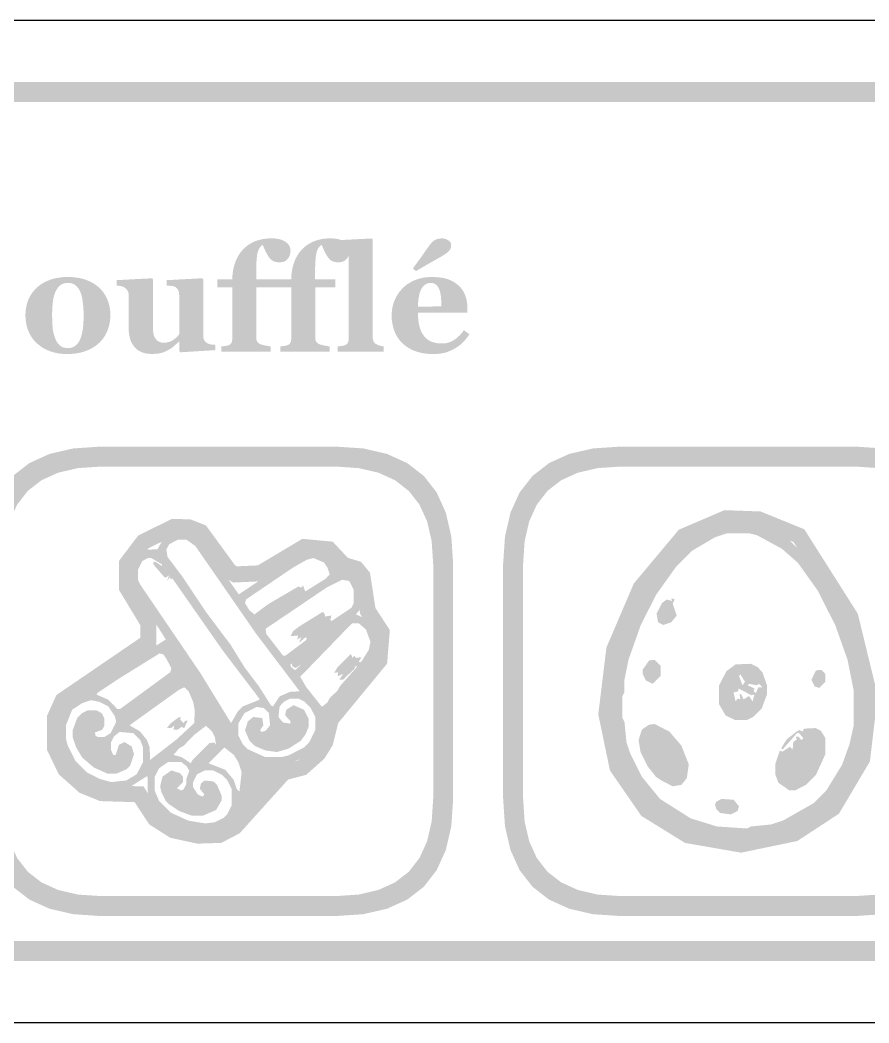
# Model space of a CAD drawing. Header units: millimetres. Extents: x 6 to 294, y 109 to 451.
# Drawn here: x 248.43 to 265.42, y 268.86 to 288.94 of the extents above; entities that cross this region are included whole.
import ezdxf

# ---------------------------------------------------------------- set-up
doc = ezdxf.new("R2010")
doc.units = ezdxf.units.MM
doc.layers.add('CUT', color=1, linetype='Continuous')
doc.layers.add('RASTER', color=7, linetype='Continuous')

msp = doc.modelspace()

# ---------------------------------------------------------------- hatches: boundary and pattern name
at = {"layer": 'RASTER'}
h = msp.add_hatch(color=7, dxfattribs=at)
h.paths.add_polyline_path([(211.2, 285.501), (211.234, 286.016), (211.337, 286.463), (211.509, 286.841), (211.75, 287.151), (212.059, 287.391), (212.438, 287.563), (212.884, 287.666), (213.4, 287.701), (270.6, 287.701), (271.116, 287.666), (271.563, 287.563), (271.941, 287.391), (272.25, 287.151), (272.491, 286.841), (272.663, 286.463), (272.766, 286.016), (272.8, 285.501), (272.8, 272.301), (272.766, 271.785), (272.662, 271.338), (272.491, 270.96), (272.25, 270.651), (271.941, 270.41), (271.563, 270.238), (271.116, 270.135), (270.6, 270.101), (213.4, 270.101), (212.884, 270.135), (212.438, 270.238), (212.059, 270.41), (211.75, 270.651), (211.509, 270.96), (211.337, 271.338), (211.234, 271.785), (211.2, 272.301)])
h.paths.add_polyline_path([(211.6, 285.501), (211.6, 272.301), (211.628, 271.879), (211.712, 271.513), (211.853, 271.204), (212.05, 270.951), (212.303, 270.754), (212.613, 270.613), (212.978, 270.529), (213.4, 270.501), (270.6, 270.501), (271.022, 270.529), (271.388, 270.613), (271.697, 270.754), (271.95, 270.951), (272.147, 271.204), (272.287, 271.513), (272.372, 271.879), (272.4, 272.301), (272.4, 285.501), (272.372, 285.923), (272.287, 286.288), (272.147, 286.598), (271.95, 286.851), (271.697, 287.048), (271.388, 287.188), (271.022, 287.273), (270.6, 287.301), (213.4, 287.301), (212.978, 287.273), (212.613, 287.188), (212.303, 287.048), (212.05, 286.851), (211.853, 286.598), (211.712, 286.288), (211.628, 285.923), (211.6, 285.501)], flags=0)
for points in [[(253.845, 284.321), (253.845, 284.312), (253.844, 284.302), (253.843, 284.292), (253.842, 284.282), (253.84, 284.272), (253.838, 284.262), (253.836, 284.251), (253.833, 284.24), (253.83, 284.229), (253.826, 284.219), (253.822, 284.209), (253.818, 284.2), (253.813, 284.19), (253.807, 284.182), (253.801, 284.173), (253.795, 284.166), (253.787, 284.157), (253.779, 284.148), (253.771, 284.141), (253.762, 284.133), (253.754, 284.127), (253.745, 284.12), (253.735, 284.115), (253.726, 284.11), (253.716, 284.105), (253.705, 284.102), (253.692, 284.098), (253.678, 284.096), (253.664, 284.094), (253.648, 284.092), (253.63, 284.091), (253.612, 284.091), (253.584, 284.092), (253.557, 284.096), (253.532, 284.102), (253.509, 284.111), (253.487, 284.122), (253.466, 284.136), (253.447, 284.153), (253.43, 284.171), (253.414, 284.193), (253.397, 284.218), (253.38, 284.247), (253.362, 284.279), (253.344, 284.314), (253.326, 284.352), (253.308, 284.394), (253.29, 284.439), (253.275, 284.432), (253.262, 284.422), (253.249, 284.41), (253.236, 284.395), (253.225, 284.377), (253.214, 284.358), (253.204, 284.335), (253.194, 284.311), (253.186, 284.281), (253.178, 284.244), (253.172, 284.199), (253.167, 284.147), (253.163, 284.087), (253.16, 284.02), (253.158, 283.946), (253.158, 283.864), (253.158, 283.748), (253.562, 283.748), (253.562, 283.59), (253.161, 283.59), (253.161, 282.581), (253.161, 282.567), (253.162, 282.554), (253.164, 282.541), (253.167, 282.53), (253.171, 282.519), (253.175, 282.509), (253.181, 282.5), (253.187, 282.492), (253.194, 282.484), (253.201, 282.477), (253.209, 282.471), (253.217, 282.465), (253.226, 282.459), (253.236, 282.454), (253.245, 282.45), (253.256, 282.446), (253.265, 282.443), (253.275, 282.44), (253.285, 282.437), (253.297, 282.434), (253.308, 282.431), (253.321, 282.429), (253.334, 282.426), (253.348, 282.423), (253.362, 282.42), (253.376, 282.418), (253.389, 282.416), (253.402, 282.414), (253.415, 282.412), (253.427, 282.41), (253.439, 282.409), (253.451, 282.408), (253.451, 282.301), (252.462, 282.301), (252.462, 282.408), (252.471, 282.408), (252.481, 282.409), (252.49, 282.41), (252.499, 282.411), (252.509, 282.412), (252.518, 282.413), (252.527, 282.414), (252.536, 282.415), (252.545, 282.416), (252.553, 282.418), (252.562, 282.419), (252.57, 282.421), (252.578, 282.423), (252.585, 282.425), (252.593, 282.427), (252.6, 282.43), (252.611, 282.434), (252.621, 282.439), (252.631, 282.445), (252.639, 282.451), (252.646, 282.458), (252.653, 282.465), (252.659, 282.472), (252.663, 282.48), (252.667, 282.489), (252.671, 282.498), (252.674, 282.508), (252.676, 282.519), (252.678, 282.53), (252.679, 282.542), (252.68, 282.554), (252.68, 282.567), (252.68, 283.59), (252.383, 283.59), (252.383, 283.748), (252.68, 283.748), (252.681, 283.787), (252.683, 283.826), (252.687, 283.864), (252.692, 283.902), (252.698, 283.94), (252.706, 283.978), (252.715, 284.015), (252.726, 284.052), (252.738, 284.088), (252.751, 284.124), (252.767, 284.158), (252.783, 284.191), (252.802, 284.224), (252.822, 284.255), (252.843, 284.286), (252.866, 284.315), (252.89, 284.343), (252.916, 284.369), (252.944, 284.394), (252.973, 284.418), (253.004, 284.441), (253.038, 284.462), (253.073, 284.481), (253.109, 284.5), (253.148, 284.516), (253.188, 284.53), (253.23, 284.542), (253.273, 284.552), (253.319, 284.56), (253.365, 284.565), (253.414, 284.569), (253.464, 284.57), (253.508, 284.569), (253.55, 284.566), (253.589, 284.56), (253.625, 284.553), (253.659, 284.543), (253.69, 284.531), (253.719, 284.517), (253.745, 284.501), (253.768, 284.483), (253.789, 284.464), (253.806, 284.443), (253.82, 284.422), (253.831, 284.398), (253.839, 284.374), (253.843, 284.348), (253.845, 284.321)], [(255.024, 284.321), (255.024, 284.312), (255.023, 284.302), (255.022, 284.292), (255.021, 284.282), (255.019, 284.272), (255.017, 284.262), (255.015, 284.251), (255.012, 284.24), (255.009, 284.229), (255.005, 284.219), (255.001, 284.209), (254.997, 284.2), (254.992, 284.19), (254.986, 284.182), (254.98, 284.173), (254.974, 284.166), (254.966, 284.157), (254.958, 284.148), (254.95, 284.141), (254.942, 284.133), (254.933, 284.127), (254.924, 284.12), (254.915, 284.115), (254.905, 284.11), (254.895, 284.105), (254.884, 284.102), (254.871, 284.098), (254.858, 284.096), (254.843, 284.094), (254.827, 284.092), (254.809, 284.091), (254.791, 284.091), (254.763, 284.092), (254.736, 284.096), (254.711, 284.102), (254.688, 284.111), (254.666, 284.122), (254.645, 284.136), (254.627, 284.153), (254.609, 284.171), (254.593, 284.193), (254.576, 284.218), (254.559, 284.247), (254.541, 284.279), (254.524, 284.314), (254.506, 284.352), (254.487, 284.394), (254.469, 284.439), (254.454, 284.432), (254.441, 284.422), (254.428, 284.41), (254.416, 284.395), (254.404, 284.377), (254.393, 284.358), (254.383, 284.335), (254.374, 284.311), (254.365, 284.281), (254.358, 284.244), (254.351, 284.199), (254.346, 284.147), (254.342, 284.087), (254.339, 284.02), (254.337, 283.946), (254.337, 283.864), (254.337, 283.748), (254.741, 283.748), (254.741, 283.59), (254.34, 283.59), (254.34, 282.581), (254.34, 282.567), (254.341, 282.554), (254.344, 282.541), (254.346, 282.53), (254.35, 282.519), (254.355, 282.509), (254.36, 282.5), (254.366, 282.492), (254.373, 282.484), (254.38, 282.477), (254.388, 282.471), (254.397, 282.465), (254.405, 282.459), (254.415, 282.454), (254.425, 282.45), (254.435, 282.446), (254.444, 282.443), (254.454, 282.44), (254.465, 282.437), (254.476, 282.434), (254.488, 282.431), (254.5, 282.429), (254.513, 282.426), (254.527, 282.423), (254.541, 282.42), (254.555, 282.418), (254.569, 282.416), (254.582, 282.414), (254.594, 282.412), (254.606, 282.41), (254.618, 282.409), (254.63, 282.408), (254.63, 282.301), (253.641, 282.301), (253.641, 282.408), (253.651, 282.408), (253.66, 282.409), (253.669, 282.41), (253.679, 282.411), (253.688, 282.412), (253.697, 282.413), (253.706, 282.414), (253.715, 282.415), (253.724, 282.416), (253.733, 282.418), (253.741, 282.419), (253.749, 282.421), (253.757, 282.423), (253.764, 282.425), (253.772, 282.427), (253.779, 282.43), (253.79, 282.434), (253.8, 282.439), (253.81, 282.445), (253.818, 282.451), (253.826, 282.458), (253.832, 282.465), (253.838, 282.472), (253.843, 282.48), (253.846, 282.489), (253.85, 282.498), (253.853, 282.508), (253.855, 282.519), (253.857, 282.53), (253.858, 282.542), (253.859, 282.554), (253.859, 282.567), (253.859, 283.59), (253.562, 283.59), (253.562, 283.748), (253.859, 283.748), (253.86, 283.787), (253.862, 283.826), (253.866, 283.864), (253.871, 283.902), (253.877, 283.94), (253.885, 283.978), (253.894, 284.015), (253.905, 284.052), (253.917, 284.088), (253.931, 284.124), (253.946, 284.158), (253.963, 284.191), (253.981, 284.224), (254.001, 284.255), (254.022, 284.286), (254.045, 284.315), (254.069, 284.343), (254.095, 284.369), (254.123, 284.394), (254.152, 284.418), (254.184, 284.441), (254.217, 284.462), (254.252, 284.481), (254.289, 284.5), (254.327, 284.516), (254.367, 284.53), (254.409, 284.542), (254.453, 284.552), (254.498, 284.56), (254.545, 284.565), (254.593, 284.569), (254.643, 284.57), (254.687, 284.569), (254.729, 284.566), (254.768, 284.56), (254.804, 284.553), (254.838, 284.543), (254.869, 284.531), (254.898, 284.517), (254.924, 284.501), (254.948, 284.483), (254.968, 284.464), (254.985, 284.443), (254.999, 284.422), (255.01, 284.398), (255.018, 284.374), (255.022, 284.348), (255.024, 284.321)], [(255.709, 282.301), (254.791, 282.301), (254.791, 282.408), (254.801, 282.408), (254.81, 282.409), (254.819, 282.41), (254.829, 282.411), (254.838, 282.412), (254.847, 282.413), (254.856, 282.414), (254.865, 282.415), (254.874, 282.416), (254.882, 282.418), (254.891, 282.419), (254.899, 282.421), (254.907, 282.423), (254.914, 282.425), (254.922, 282.427), (254.929, 282.43), (254.94, 282.434), (254.95, 282.439), (254.96, 282.445), (254.968, 282.451), (254.976, 282.458), (254.982, 282.465), (254.988, 282.472), (254.992, 282.48), (254.996, 282.489), (255, 282.498), (255.003, 282.508), (255.005, 282.519), (255.007, 282.53), (255.008, 282.542), (255.009, 282.554), (255.009, 282.567), (255.009, 284.19), (255.009, 284.204), (255.008, 284.218), (255.006, 284.231), (255.004, 284.244), (255, 284.257), (254.997, 284.269), (254.992, 284.282), (254.987, 284.294), (254.981, 284.305), (254.974, 284.316), (254.967, 284.326), (254.96, 284.336), (254.952, 284.344), (254.944, 284.352), (254.935, 284.36), (254.926, 284.366), (254.918, 284.371), (254.909, 284.376), (254.9, 284.38), (254.889, 284.385), (254.877, 284.389), (254.865, 284.394), (254.852, 284.398), (254.837, 284.403), (254.823, 284.407), (254.808, 284.411), (254.795, 284.414), (254.781, 284.417), (254.768, 284.419), (254.756, 284.421), (254.744, 284.422), (254.732, 284.423), (254.732, 284.53), (255.469, 284.568), (255.491, 284.545), (255.491, 282.586), (255.492, 282.573), (255.492, 282.561), (255.494, 282.549), (255.496, 282.537), (255.499, 282.527), (255.502, 282.517), (255.506, 282.507), (255.51, 282.499), (255.515, 282.49), (255.521, 282.483), (255.528, 282.475), (255.535, 282.469), (255.543, 282.462), (255.552, 282.456), (255.562, 282.451), (255.572, 282.446), (255.579, 282.443), (255.587, 282.439), (255.594, 282.436), (255.602, 282.433), (255.61, 282.43), (255.617, 282.428), (255.625, 282.425), (255.633, 282.422), (255.642, 282.42), (255.65, 282.418), (255.659, 282.416), (255.668, 282.414), (255.678, 282.412), (255.688, 282.41), (255.699, 282.409), (255.709, 282.408)], [(252.34, 282.332), (251.642, 282.289), (251.62, 282.31), (251.62, 282.501), (251.611, 282.501), (251.598, 282.49), (251.586, 282.479), (251.574, 282.468), (251.562, 282.457), (251.549, 282.446), (251.537, 282.435), (251.525, 282.424), (251.513, 282.413), (251.501, 282.402), (251.488, 282.392), (251.475, 282.382), (251.461, 282.372), (251.447, 282.362), (251.432, 282.353), (251.416, 282.343), (251.4, 282.334), (251.381, 282.325), (251.363, 282.316), (251.345, 282.308), (251.327, 282.3), (251.31, 282.293), (251.292, 282.287), (251.275, 282.281), (251.259, 282.276), (251.241, 282.271), (251.221, 282.268), (251.2, 282.264), (251.177, 282.262), (251.151, 282.26), (251.124, 282.258), (251.095, 282.257), (251.064, 282.257), (251.011, 282.259), (250.96, 282.265), (250.913, 282.276), (250.869, 282.29), (250.828, 282.309), (250.791, 282.332), (250.756, 282.359), (250.725, 282.39), (250.698, 282.425), (250.674, 282.464), (250.653, 282.506), (250.637, 282.551), (250.624, 282.6), (250.615, 282.652), (250.609, 282.708), (250.607, 282.767), (250.607, 283.426), (250.607, 283.44), (250.606, 283.453), (250.604, 283.466), (250.602, 283.478), (250.599, 283.489), (250.595, 283.5), (250.591, 283.51), (250.585, 283.519), (250.58, 283.528), (250.574, 283.536), (250.567, 283.545), (250.56, 283.553), (250.552, 283.561), (250.544, 283.568), (250.536, 283.575), (250.527, 283.583), (250.519, 283.588), (250.511, 283.593), (250.502, 283.597), (250.493, 283.601), (250.483, 283.605), (250.473, 283.608), (250.462, 283.611), (250.451, 283.614), (250.439, 283.616), (250.428, 283.618), (250.417, 283.62), (250.406, 283.622), (250.396, 283.623), (250.385, 283.625), (250.375, 283.626), (250.366, 283.626), (250.366, 283.733), (251.076, 283.771), (251.092, 283.75), (251.092, 282.775), (251.093, 282.739), (251.096, 282.705), (251.1, 282.673), (251.107, 282.644), (251.115, 282.618), (251.125, 282.594), (251.137, 282.572), (251.15, 282.553), (251.165, 282.536), (251.182, 282.521), (251.2, 282.509), (251.219, 282.499), (251.239, 282.491), (251.261, 282.485), (251.284, 282.482), (251.309, 282.481), (251.335, 282.482), (251.36, 282.484), (251.384, 282.489), (251.408, 282.495), (251.431, 282.502), (251.453, 282.511), (251.475, 282.522), (251.496, 282.535), (251.516, 282.549), (251.534, 282.563), (251.552, 282.577), (251.567, 282.591), (251.582, 282.606), (251.595, 282.621), (251.606, 282.636), (251.617, 282.651), (251.617, 283.44), (251.616, 283.453), (251.616, 283.465), (251.614, 283.476), (251.612, 283.488), (251.609, 283.499), (251.606, 283.509), (251.602, 283.52), (251.598, 283.53), (251.593, 283.539), (251.587, 283.549), (251.581, 283.557), (251.574, 283.566), (251.567, 283.574), (251.559, 283.581), (251.551, 283.588), (251.542, 283.594), (251.535, 283.598), (251.527, 283.602), (251.519, 283.606), (251.51, 283.609), (251.5, 283.612), (251.49, 283.614), (251.478, 283.616), (251.467, 283.618), (251.454, 283.619), (251.442, 283.62), (251.429, 283.622), (251.417, 283.623), (251.404, 283.624), (251.392, 283.625), (251.379, 283.626), (251.366, 283.626), (251.366, 283.733), (252.077, 283.771), (252.099, 283.75), (252.099, 282.619), (252.099, 282.606), (252.1, 282.594), (252.102, 282.582), (252.104, 282.571), (252.107, 282.561), (252.11, 282.55), (252.114, 282.541), (252.119, 282.532), (252.125, 282.523), (252.131, 282.514), (252.137, 282.506), (252.144, 282.498), (252.152, 282.491), (252.161, 282.484), (252.17, 282.477), (252.179, 282.471), (252.186, 282.466), (252.194, 282.463), (252.202, 282.459), (252.211, 282.456), (252.221, 282.453), (252.23, 282.451), (252.241, 282.448), (252.252, 282.447), (252.263, 282.445), (252.274, 282.444), (252.285, 282.442), (252.296, 282.441), (252.307, 282.44), (252.318, 282.44), (252.329, 282.439), (252.34, 282.438)]]:
    msp.add_hatch(color=7, dxfattribs=at).paths.add_polyline_path(points)
h = msp.add_hatch(color=7, dxfattribs=at)
h.paths.add_polyline_path([(257.425, 282.651), (257.412, 282.63), (257.398, 282.61), (257.383, 282.59), (257.368, 282.57), (257.352, 282.55), (257.336, 282.531), (257.319, 282.512), (257.301, 282.493), (257.283, 282.475), (257.264, 282.458), (257.244, 282.441), (257.224, 282.425), (257.203, 282.409), (257.181, 282.394), (257.159, 282.38), (257.136, 282.367), (257.112, 282.353), (257.087, 282.341), (257.062, 282.329), (257.038, 282.318), (257.013, 282.308), (256.988, 282.298), (256.963, 282.29), (256.938, 282.282), (256.912, 282.276), (256.886, 282.27), (256.858, 282.265), (256.83, 282.261), (256.801, 282.258), (256.77, 282.256), (256.739, 282.254), (256.707, 282.254), (256.654, 282.255), (256.602, 282.258), (256.553, 282.263), (256.505, 282.269), (256.459, 282.278), (256.415, 282.289), (256.373, 282.301), (256.333, 282.315), (256.294, 282.331), (256.257, 282.349), (256.222, 282.368), (256.189, 282.388), (256.157, 282.409), (256.127, 282.432), (256.099, 282.456), (256.073, 282.481), (256.048, 282.508), (256.025, 282.535), (256.003, 282.564), (255.983, 282.594), (255.965, 282.626), (255.948, 282.658), (255.933, 282.692), (255.92, 282.726), (255.908, 282.762), (255.898, 282.799), (255.889, 282.836), (255.882, 282.874), (255.876, 282.912), (255.872, 282.952), (255.87, 282.992), (255.869, 283.033), (255.87, 283.07), (255.873, 283.107), (255.877, 283.144), (255.883, 283.18), (255.891, 283.215), (255.9, 283.25), (255.911, 283.285), (255.924, 283.32), (255.939, 283.353), (255.954, 283.386), (255.972, 283.418), (255.991, 283.449), (256.011, 283.479), (256.032, 283.508), (256.056, 283.536), (256.08, 283.563), (256.106, 283.589), (256.133, 283.613), (256.162, 283.636), (256.193, 283.658), (256.225, 283.678), (256.259, 283.697), (256.294, 283.715), (256.331, 283.732), (256.37, 283.747), (256.409, 283.76), (256.45, 283.771), (256.492, 283.78), (256.535, 283.787), (256.579, 283.792), (256.624, 283.795), (256.67, 283.796), (256.721, 283.796), (256.768, 283.793), (256.814, 283.789), (256.857, 283.784), (256.898, 283.777), (256.937, 283.768), (256.973, 283.758), (257.007, 283.747), (257.04, 283.734), (257.07, 283.719), (257.1, 283.704), (257.128, 283.687), (257.154, 283.669), (257.18, 283.65), (257.203, 283.63), (257.226, 283.609), (257.246, 283.588), (257.264, 283.565), (257.282, 283.542), (257.298, 283.518), (257.312, 283.493), (257.325, 283.467), (257.337, 283.44), (257.347, 283.412), (257.356, 283.383), (257.364, 283.354), (257.37, 283.325), (257.376, 283.296), (257.38, 283.266), (257.383, 283.235), (257.385, 283.205), (257.385, 283.174), (257.385, 283.079), (256.395, 283.079), (256.397, 283.006), (256.402, 282.937), (256.411, 282.874), (256.424, 282.814), (256.44, 282.759), (256.46, 282.709), (256.484, 282.663), (256.511, 282.622), (256.542, 282.585), (256.577, 282.553), (256.617, 282.526), (256.661, 282.504), (256.709, 282.487), (256.761, 282.475), (256.818, 282.467), (256.878, 282.465), (256.912, 282.466), (256.946, 282.47), (256.978, 282.475), (257.009, 282.484), (257.04, 282.494), (257.069, 282.507), (257.098, 282.523), (257.126, 282.54), (257.153, 282.56), (257.179, 282.581), (257.204, 282.603), (257.228, 282.626), (257.251, 282.65), (257.273, 282.676), (257.294, 282.703), (257.313, 282.731)])
h.paths.add_polyline_path([(256.865, 283.208), (256.865, 283.23), (256.865, 283.252), (256.864, 283.274), (256.863, 283.297), (256.862, 283.319), (256.86, 283.342), (256.859, 283.365), (256.856, 283.388), (256.854, 283.41), (256.851, 283.432), (256.848, 283.452), (256.844, 283.472), (256.84, 283.49), (256.836, 283.507), (256.831, 283.523), (256.826, 283.539), (256.819, 283.555), (256.812, 283.571), (256.804, 283.585), (256.796, 283.599), (256.787, 283.611), (256.778, 283.623), (256.768, 283.633), (256.758, 283.643), (256.746, 283.651), (256.735, 283.658), (256.722, 283.664), (256.709, 283.669), (256.695, 283.673), (256.68, 283.676), (256.665, 283.677), (256.648, 283.678), (256.621, 283.676), (256.595, 283.671), (256.57, 283.662), (256.547, 283.649), (256.525, 283.633), (256.505, 283.613), (256.486, 283.59), (256.468, 283.563), (256.452, 283.533), (256.438, 283.498), (256.426, 283.459), (256.416, 283.416), (256.408, 283.369), (256.402, 283.317), (256.397, 283.261), (256.395, 283.202)], flags=0)
h.paths.add_polyline_path([(257.06, 284.439), (257.06, 284.423), (257.058, 284.408), (257.056, 284.394), (257.053, 284.38), (257.048, 284.367), (257.043, 284.355), (257.037, 284.344), (257.03, 284.333), (257.022, 284.323), (257.013, 284.313), (257.002, 284.303), (256.991, 284.292), (256.978, 284.282), (256.965, 284.272), (256.95, 284.261), (256.934, 284.251), (256.915, 284.238), (256.893, 284.225), (256.869, 284.21), (256.841, 284.194), (256.812, 284.177), (256.779, 284.158), (256.745, 284.139), (256.707, 284.118), (256.668, 284.096), (256.627, 284.073), (256.585, 284.049), (256.542, 284.024), (256.497, 283.998), (256.451, 283.971), (256.404, 283.943), (256.355, 283.914), (256.294, 283.969), (256.325, 284.011), (256.355, 284.051), (256.382, 284.088), (256.408, 284.123), (256.432, 284.156), (256.454, 284.187), (256.475, 284.216), (256.493, 284.242), (256.51, 284.267), (256.527, 284.291), (256.543, 284.315), (256.559, 284.337), (256.574, 284.358), (256.588, 284.378), (256.602, 284.398), (256.615, 284.416), (256.63, 284.437), (256.646, 284.457), (256.661, 284.475), (256.676, 284.491), (256.691, 284.505), (256.706, 284.518), (256.72, 284.528), (256.735, 284.537), (256.75, 284.544), (256.765, 284.551), (256.782, 284.556), (256.799, 284.56), (256.817, 284.564), (256.836, 284.566), (256.856, 284.568), (256.877, 284.568), (256.894, 284.568), (256.911, 284.566), (256.928, 284.563), (256.944, 284.559), (256.959, 284.553), (256.975, 284.547), (256.989, 284.539), (257.004, 284.53), (257.017, 284.521), (257.028, 284.51), (257.038, 284.5), (257.046, 284.489), (257.052, 284.477), (257.057, 284.465), (257.059, 284.452), (257.06, 284.439)])
h = msp.add_hatch(color=7, dxfattribs=at)
h.paths.add_polyline_path([(250.017, 283.581), (250.043, 283.555), (250.068, 283.528), (250.091, 283.5), (250.113, 283.47), (250.133, 283.439), (250.151, 283.407), (250.168, 283.374), (250.183, 283.339), (250.196, 283.304), (250.208, 283.268), (250.217, 283.231), (250.225, 283.193), (250.232, 283.154), (250.236, 283.115), (250.239, 283.075), (250.24, 283.035), (250.239, 282.994), (250.236, 282.955), (250.232, 282.915), (250.226, 282.877), (250.218, 282.839), (250.208, 282.801), (250.197, 282.764), (250.183, 282.728), (250.168, 282.692), (250.152, 282.658), (250.134, 282.625), (250.114, 282.594), (250.093, 282.564), (250.07, 282.535), (250.045, 282.507), (250.019, 282.481), (249.989, 282.454), (249.958, 282.429), (249.925, 282.406), (249.892, 282.384), (249.856, 282.364), (249.82, 282.345), (249.782, 282.328), (249.742, 282.313), (249.702, 282.299), (249.659, 282.287), (249.616, 282.277), (249.57, 282.269), (249.524, 282.262), (249.476, 282.258), (249.426, 282.255), (249.375, 282.254), (249.331, 282.255), (249.288, 282.257), (249.245, 282.261), (249.204, 282.267), (249.163, 282.274), (249.123, 282.283), (249.085, 282.293), (249.047, 282.305), (249.01, 282.319), (248.974, 282.334), (248.939, 282.351), (248.905, 282.369), (248.872, 282.389), (248.841, 282.411), (248.81, 282.434), (248.781, 282.459), (248.754, 282.484), (248.728, 282.511), (248.704, 282.539), (248.681, 282.569), (248.66, 282.6), (248.64, 282.632), (248.622, 282.666), (248.605, 282.701), (248.59, 282.738), (248.577, 282.776), (248.566, 282.814), (248.557, 282.854), (248.55, 282.895), (248.545, 282.937), (248.542, 282.98), (248.541, 283.024), (248.541, 283.068), (248.544, 283.11), (248.548, 283.151), (248.555, 283.191), (248.563, 283.229), (248.572, 283.266), (248.584, 283.302), (248.597, 283.337), (248.612, 283.371), (248.629, 283.404), (248.647, 283.436), (248.667, 283.467), (248.689, 283.497), (248.713, 283.526), (248.739, 283.554), (248.766, 283.581), (248.794, 283.606), (248.823, 283.629), (248.855, 283.651), (248.887, 283.672), (248.921, 283.691), (248.957, 283.709), (248.995, 283.725), (249.033, 283.74), (249.074, 283.753), (249.115, 283.765), (249.158, 283.774), (249.202, 283.782), (249.247, 283.788), (249.293, 283.793), (249.34, 283.796), (249.389, 283.796), (249.439, 283.796), (249.488, 283.793), (249.536, 283.788), (249.581, 283.782), (249.626, 283.774), (249.669, 283.765), (249.71, 283.753), (249.75, 283.74), (249.788, 283.725), (249.825, 283.709), (249.86, 283.691), (249.895, 283.672), (249.927, 283.651), (249.959, 283.629), (249.989, 283.606), (250.017, 283.581)])
h.paths.add_polyline_path([(249.642, 282.566), (249.65, 282.587), (249.657, 282.609), (249.664, 282.632), (249.67, 282.657), (249.676, 282.682), (249.681, 282.709), (249.686, 282.736), (249.69, 282.765), (249.693, 282.795), (249.696, 282.826), (249.699, 282.858), (249.701, 282.892), (249.703, 282.927), (249.704, 282.962), (249.705, 282.999), (249.705, 283.038), (249.705, 283.064), (249.704, 283.091), (249.703, 283.119), (249.701, 283.147), (249.699, 283.177), (249.697, 283.208), (249.694, 283.239), (249.69, 283.272), (249.687, 283.304), (249.682, 283.334), (249.677, 283.363), (249.672, 283.39), (249.666, 283.415), (249.66, 283.438), (249.654, 283.46), (249.646, 283.48), (249.637, 283.502), (249.627, 283.524), (249.616, 283.544), (249.605, 283.562), (249.592, 283.58), (249.579, 283.596), (249.564, 283.611), (249.549, 283.625), (249.533, 283.637), (249.516, 283.648), (249.498, 283.657), (249.479, 283.665), (249.458, 283.67), (249.437, 283.674), (249.415, 283.677), (249.392, 283.678), (249.366, 283.677), (249.342, 283.674), (249.319, 283.67), (249.298, 283.663), (249.278, 283.655), (249.259, 283.646), (249.242, 283.634), (249.225, 283.621), (249.21, 283.606), (249.196, 283.59), (249.183, 283.573), (249.17, 283.555), (249.159, 283.536), (249.148, 283.516), (249.138, 283.495), (249.129, 283.473), (249.122, 283.451), (249.115, 283.429), (249.109, 283.406), (249.103, 283.382), (249.098, 283.357), (249.094, 283.331), (249.09, 283.305), (249.087, 283.277), (249.084, 283.249), (249.082, 283.22), (249.08, 283.192), (249.078, 283.163), (249.077, 283.133), (249.076, 283.104), (249.075, 283.074), (249.075, 283.043), (249.075, 283.004), (249.076, 282.967), (249.077, 282.931), (249.078, 282.898), (249.079, 282.865), (249.081, 282.835), (249.083, 282.806), (249.085, 282.779), (249.088, 282.753), (249.092, 282.727), (249.097, 282.7), (249.103, 282.674), (249.11, 282.648), (249.117, 282.622), (249.126, 282.595), (249.135, 282.569), (249.144, 282.547), (249.154, 282.526), (249.165, 282.506), (249.176, 282.488), (249.189, 282.47), (249.202, 282.454), (249.217, 282.439), (249.232, 282.425), (249.248, 282.413), (249.266, 282.402), (249.284, 282.393), (249.303, 282.386), (249.324, 282.38), (249.345, 282.376), (249.368, 282.373), (249.392, 282.373), (249.413, 282.373), (249.434, 282.376), (249.454, 282.379), (249.473, 282.385), (249.492, 282.392), (249.509, 282.4), (249.526, 282.41), (249.542, 282.422), (249.558, 282.435), (249.572, 282.449), (249.586, 282.465), (249.599, 282.482), (249.611, 282.501), (249.622, 282.521), (249.633, 282.543), (249.642, 282.566)], flags=0)
h = msp.add_hatch(color=7, dxfattribs=at)
h.paths.add_polyline_path([(247.7, 278.051), (247.737, 278.602), (247.847, 279.079), (248.03, 279.483), (248.288, 279.813), (248.618, 280.07), (249.022, 280.254), (249.499, 280.364), (250.05, 280.401), (254.75, 280.401), (255.301, 280.364), (255.778, 280.254), (256.182, 280.07), (256.513, 279.813), (256.77, 279.483), (256.953, 279.079), (257.063, 278.602), (257.1, 278.051), (257.1, 273.351), (257.063, 272.8), (256.953, 272.323), (256.77, 271.919), (256.513, 271.588), (256.182, 271.331), (255.778, 271.148), (255.301, 271.038), (254.75, 271.001), (250.05, 271.001), (249.499, 271.038), (249.022, 271.148), (248.618, 271.331), (248.288, 271.588), (248.03, 271.919), (247.847, 272.323), (247.737, 272.8), (247.7, 273.351)])
h.paths.add_polyline_path([(248.1, 278.051), (248.1, 273.351), (248.13, 272.894), (248.222, 272.498), (248.374, 272.163), (248.588, 271.888), (248.862, 271.675), (249.197, 271.523), (249.593, 271.431), (250.05, 271.401), (254.75, 271.401), (255.207, 271.431), (255.603, 271.523), (255.938, 271.675), (256.212, 271.888), (256.426, 272.163), (256.578, 272.498), (256.67, 272.894), (256.7, 273.351), (256.7, 278.051), (256.67, 278.508), (256.578, 278.904), (256.426, 279.239), (256.212, 279.513), (255.938, 279.727), (255.603, 279.879), (255.207, 279.97), (254.75, 280.001), (250.05, 280.001), (249.593, 279.97), (249.197, 279.879), (248.862, 279.727), (248.587, 279.513), (248.374, 279.239), (248.222, 278.904), (248.13, 278.508), (248.1, 278.051)], flags=0)
h = msp.add_hatch(color=7, dxfattribs=at)
h.paths.add_polyline_path([(258.1, 278.051), (258.137, 278.602), (258.247, 279.079), (258.43, 279.483), (258.688, 279.813), (259.018, 280.07), (259.422, 280.254), (259.899, 280.364), (260.45, 280.401), (265.15, 280.401), (265.701, 280.364), (266.178, 280.254), (266.582, 280.07), (266.913, 279.813), (267.17, 279.483), (267.353, 279.079), (267.463, 278.602), (267.5, 278.051), (267.5, 273.351), (267.463, 272.8), (267.353, 272.323), (267.17, 271.919), (266.913, 271.588), (266.582, 271.331), (266.178, 271.148), (265.701, 271.038), (265.15, 271.001), (260.45, 271.001), (259.899, 271.038), (259.422, 271.148), (259.018, 271.331), (258.688, 271.588), (258.43, 271.919), (258.247, 272.323), (258.137, 272.8), (258.1, 273.351)])
h.paths.add_polyline_path([(258.5, 278.051), (258.5, 273.351), (258.53, 272.894), (258.622, 272.498), (258.774, 272.163), (258.987, 271.888), (259.262, 271.675), (259.597, 271.523), (259.993, 271.431), (260.45, 271.401), (265.15, 271.401), (265.607, 271.431), (266.003, 271.523), (266.338, 271.675), (266.613, 271.888), (266.826, 272.163), (266.978, 272.498), (267.07, 272.894), (267.1, 273.351), (267.1, 278.051), (267.07, 278.508), (266.978, 278.904), (266.826, 279.239), (266.613, 279.513), (266.338, 279.727), (266.003, 279.879), (265.607, 279.97), (265.15, 280.001), (260.45, 280.001), (259.993, 279.97), (259.597, 279.879), (259.262, 279.727), (258.987, 279.513), (258.774, 279.239), (258.622, 278.904), (258.53, 278.508), (258.5, 278.051)], flags=0)
h = msp.add_hatch(color=7, dxfattribs=at)
h.paths.add_polyline_path([(262.529, 279.128), (263.252, 279.102), (264.126, 278.746), (265.197, 277.056), (265.596, 275.418), (265.44, 274.097), (264.821, 273.051), (263.988, 272.504), (262.863, 272.27), (261.741, 272.465), (260.866, 273.006), (260.237, 273.917), (260.004, 275.04), (260.167, 276.379), (260.716, 277.661), (261.616, 278.737)])
h.paths.add_polyline_path([(262.589, 278.806), (261.812, 278.473), (260.992, 277.491), (260.479, 276.295), (260.328, 275.053), (260.537, 274.045), (261.091, 273.243), (261.857, 272.77), (262.858, 272.596), (263.864, 272.804), (264.583, 273.278), (265.13, 274.202), (265.272, 275.399), (264.899, 276.929), (263.911, 278.489), (263.184, 278.784), (262.589, 278.806)], flags=0)
h = msp.add_hatch(color=7, dxfattribs=at)
h.paths.add_polyline_path([(251.472, 278.953), (251.841, 278.944), (252.152, 278.823), (252.736, 278.023), (252.775, 278.003), (253.191, 278.022), (254.082, 278.554), (254.69, 278.497), (254.993, 278.173), (255.256, 278.094), (255.436, 277.875), (255.544, 277.17), (255.833, 276.727), (255.778, 276.054), (254.801, 274.868), (254.69, 274.423), (254.524, 274.155), (254.16, 273.829), (253.797, 273.734), (252.826, 272.657), (252.46, 272.466), (251.982, 272.451), (251.439, 272.568), (251.018, 272.836), (250.726, 273.281), (250.035, 273.303), (249.624, 273.468), (249.208, 273.839), (248.971, 274.329), (248.971, 275.01), (249.161, 275.427), (250.839, 276.573), (250.839, 276.825), (250.41, 277.535), (250.41, 278.109), (250.797, 278.621)])
h.paths.add_polyline_path([(251.543, 278.631), (251.006, 278.367), (250.73, 278.002), (250.73, 277.624), (251.159, 276.915), (251.159, 276.404), (249.415, 275.213), (249.291, 274.94), (249.291, 274.402), (249.468, 274.035), (249.795, 273.744), (250.101, 273.621), (250.903, 273.596), (251.248, 273.069), (251.563, 272.869), (252.011, 272.772), (252.377, 272.784), (252.627, 272.914), (253.624, 274.02), (254.004, 274.119), (254.276, 274.362), (254.392, 274.549), (254.508, 275.015), (255.467, 276.18), (255.505, 276.644), (255.238, 277.052), (255.133, 277.74), (255.071, 277.815), (254.819, 277.891), (254.539, 278.19), (254.156, 278.226), (253.286, 277.706), (252.704, 277.679), (252.522, 277.773), (251.948, 278.559), (251.777, 278.626), (251.543, 278.631)], flags=0)
h = msp.add_hatch(color=7, dxfattribs=at)
h.paths.add_polyline_path([(262.51, 278.855), (263.102, 278.867), (263.343, 278.786), (263.837, 278.517), (264.28, 278.075), (264.561, 277.672), (264.871, 277.097), (265.152, 276.374), (265.313, 275.69), (265.313, 274.725), (265.273, 274.524), (265.072, 273.921), (264.883, 273.587), (264.4, 273.064), (264.159, 272.903), (263.785, 272.714), (263.182, 272.553), (262.458, 272.553), (262.257, 272.594), (261.775, 272.754), (261.36, 272.984), (260.999, 273.265), (260.757, 273.547), (260.407, 274.242), (260.287, 274.725), (260.287, 275.61), (260.327, 275.69), (260.367, 276.092), (260.488, 276.494), (260.838, 277.311), (261.159, 277.833), (261.602, 278.356), (262.044, 278.678)])
h.paths.add_polyline_path([(262.579, 278.666), (262.338, 278.585), (261.883, 278.316), (261.561, 277.994), (261.159, 277.431), (260.85, 276.816), (260.608, 276.132), (260.528, 275.73), (260.528, 275.489), (260.488, 275.408), (260.488, 274.966), (260.528, 274.886), (260.568, 274.484), (260.649, 274.242), (260.878, 273.788), (261.24, 273.346), (261.855, 272.956), (262.378, 272.795), (262.981, 272.754), (263.061, 272.795), (263.463, 272.835), (263.705, 272.915), (264.32, 273.265), (264.561, 273.506), (264.883, 274.029), (265.032, 274.443), (265.112, 274.805), (265.112, 275.529), (264.992, 276.132), (264.75, 276.816), (264.4, 277.512), (263.998, 278.075), (263.677, 278.356), (263.182, 278.625), (263.021, 278.666)], flags=0)
h.paths.add_polyline_path([(261.465, 277.367), (261.533, 277.339), (261.493, 277.258), (261.574, 277.017), (261.465, 276.884), (261.304, 276.828), (261.2, 276.884), (261.171, 277.057), (261.28, 277.27), (261.372, 277.339), (261.481, 277.311)], flags=0)
h.paths.add_polyline_path([(261.023, 276.12), (261.131, 276.132), (261.252, 276.012), (261.252, 275.811), (261.091, 275.65), (260.958, 275.718), (260.89, 275.851), (260.89, 275.931)], flags=0)
h.paths.add_polyline_path([(262.752, 276.04), (263.061, 276.052), (263.194, 275.984), (263.291, 275.879), (263.383, 275.61), (263.383, 275.449), (263.275, 275.155), (263.114, 274.994), (262.981, 274.926), (262.74, 274.926), (262.551, 275.018), (262.418, 275.248), (262.418, 275.61), (262.567, 275.903)], flags=0)
h.paths.add_polyline_path([(264.36, 275.919), (264.469, 275.931), (264.549, 275.851), (264.549, 275.69), (264.429, 275.569), (264.336, 275.597), (264.268, 275.73)], flags=0)
h.paths.add_polyline_path([(262.848, 275.839), (262.82, 275.811), (262.888, 275.622), (262.941, 275.69)], flags=0)
h.paths.add_polyline_path([(263.021, 275.65), (262.993, 275.622), (263.13, 275.557), (263.114, 275.501), (263.154, 275.461), (263.21, 275.581), (263.291, 275.581), (263.222, 275.65), (263.17, 275.622)], flags=0)
h.paths.add_polyline_path([(262.808, 275.557), (262.808, 275.501), (262.712, 275.477), (262.752, 275.3), (262.792, 275.356), (262.848, 275.34), (262.832, 275.437), (262.86, 275.449), (262.913, 275.34), (263.021, 275.408), (263.09, 275.3), (263.13, 275.437), (263.073, 275.421)], flags=0)
h.paths.add_polyline_path([(261.023, 274.833), (261.131, 274.846), (261.425, 274.697), (261.666, 274.415), (261.815, 274.041), (261.775, 273.76), (261.666, 273.627), (261.493, 273.599), (261.28, 273.708), (261.159, 273.788), (260.999, 273.989), (260.85, 274.283), (260.81, 274.524), (260.878, 274.737)], flags=0)
h.paths.add_polyline_path([(264.119, 274.753), (264.348, 274.765), (264.457, 274.713), (264.549, 274.564), (264.549, 274.242), (264.36, 273.828), (264.159, 273.627), (263.946, 273.519), (263.825, 273.519), (263.612, 273.667), (263.544, 273.84), (263.544, 274.041), (263.636, 274.311), (263.693, 274.295), (263.837, 274.391), (263.894, 274.335), (263.906, 274.484), (263.974, 274.536), (263.958, 274.592), (264.014, 274.592), (264.067, 274.524), (264.107, 274.564), (264.014, 274.673), (263.974, 274.657), (263.693, 274.335), (263.665, 274.363), (263.773, 274.536), (263.974, 274.697), (264.026, 274.725), (264.095, 274.697)], flags=0)
h.paths.add_polyline_path([(262.47, 273.346), (262.712, 273.33), (262.82, 273.197), (262.792, 273.104), (262.659, 273.036), (262.446, 273.064), (262.366, 273.145), (262.338, 273.237), (262.366, 273.289)], flags=0)
h = msp.add_hatch(color=7, dxfattribs=at)
h.paths.add_polyline_path([(251.538, 278.695), (251.762, 278.705), (252.006, 278.581), (252.81, 277.442), (253.861, 278.146), (254.173, 278.303), (254.44, 278.303), (254.618, 278.213), (254.685, 278.146), (254.799, 277.925), (255.01, 277.901), (255.154, 277.811), (255.277, 277.566), (255.277, 277.265), (255.22, 277.121), (255.154, 277.041), (255.388, 276.94), (255.488, 276.84), (255.612, 276.528), (255.579, 276.294), (255.421, 276.016), (254.531, 274.965), (254.507, 274.721), (254.44, 274.52), (254.35, 274.376), (254.116, 274.175), (253.66, 273.994), (253.513, 273.807), (253.326, 273.626), (253.279, 273.539), (253.024, 273.291), (252.977, 273.204), (252.609, 272.836), (252.365, 272.712), (251.896, 272.712), (251.561, 272.812), (251.283, 272.97), (251.149, 273.104), (251.025, 273.314), (250.992, 273.415), (250.982, 273.807), (250.624, 273.582), (250.389, 273.515), (250.122, 273.549), (249.743, 273.706), (249.643, 273.773), (249.375, 274.074), (249.218, 274.419), (249.218, 274.587), (249.184, 274.654), (249.251, 275.022), (249.408, 275.3), (251.35, 276.539), (250.969, 277.141), (250.781, 277.389), (250.657, 277.633), (250.624, 277.868), (250.734, 278.159), (250.815, 278.246), (250.992, 278.336), (251.183, 278.346), (251.317, 278.581)])
h.paths.add_polyline_path([(251.595, 278.537), (251.417, 278.447), (251.36, 278.336), (251.384, 278.192), (251.672, 277.811), (252.154, 277.088), (252.643, 276.438), (252.924, 275.983), (253.212, 275.601), (253.459, 275.213), (253.493, 275.199), (253.627, 275.4), (253.838, 275.491), (254.029, 275.501), (253.158, 276.652), (251.939, 278.413), (251.762, 278.537)], flags=0)
h.paths.add_polyline_path([(250.992, 278.169), (250.882, 278.112), (250.791, 277.935), (250.791, 277.734), (250.848, 277.623), (252.04, 275.869), (252.656, 274.865), (252.79, 275.099), (252.89, 275.199), (253.225, 275.333), (253.212, 275.367), (252.489, 276.318), (251.484, 277.757), (251.437, 277.744), (251.437, 277.791), (251.37, 277.71), (251.417, 277.824), (251.35, 277.777), (251.317, 277.791), (251.116, 278.025), (251.092, 278.069), (251.126, 278.102), (251.27, 278.012), (251.27, 278.045), (251.059, 278.169)], flags=0)
h.paths.add_polyline_path([(254.306, 278.169), (254.173, 278.136), (253.895, 277.978), (252.957, 277.342), (252.934, 277.265), (253.024, 277.121), (253.125, 277.041), (253.392, 277.242), (253.962, 277.576), (254.005, 277.6), (254.062, 277.576), (254.096, 277.623), (254.139, 277.499), (254.551, 277.757), (254.631, 277.844), (254.584, 277.978), (254.517, 278.079)], flags=0)
h.paths.add_polyline_path([(254.876, 277.734), (254.564, 277.576), (253.346, 276.753), (253.359, 276.652), (253.694, 276.217), (253.747, 276.217), (254.149, 276.518), (254.173, 276.562), (254.149, 276.585), (254.015, 276.472), (254.062, 276.585), (253.982, 276.539), (253.995, 276.619), (253.848, 276.605), (253.895, 276.706), (254.029, 276.806), (254.484, 277.088), (254.517, 277.074), (254.541, 276.997), (254.665, 277.021), (254.641, 276.93), (254.665, 276.907), (255.066, 277.175), (255.11, 277.265), (255.11, 277.533), (255.02, 277.71)], flags=0)
h.paths.add_polyline_path([(255.077, 276.863), (254.039, 275.792), (254.163, 275.581), (254.474, 275.189), (254.584, 275.28), (254.631, 275.367), (254.785, 275.514), (254.832, 275.601), (255.177, 275.993), (255.154, 276.016), (255.12, 275.949), (254.899, 275.735), (254.819, 275.735), (254.899, 275.849), (254.785, 275.802), (254.799, 275.882), (254.718, 275.869), (254.785, 275.983), (255.053, 276.251), (255.087, 276.17), (255.12, 276.217), (255.154, 276.17), (255.267, 276.184), (255.21, 276.093), (255.254, 276.083), (255.411, 276.328), (255.445, 276.495), (255.354, 276.739), (255.21, 276.863)], flags=0)
h.paths.add_polyline_path([(251.226, 276.261), (250.379, 275.735), (249.978, 275.467), (249.964, 275.434), (250.199, 275.333), (250.379, 275.146), (250.433, 275.146), (251.437, 275.882), (251.461, 275.959), (251.37, 276.137), (251.303, 276.237)], flags=0)
h.paths.add_polyline_path([(253.871, 276.06), (253.838, 276.026), (253.861, 275.983), (253.938, 275.926), (254.062, 276.036), (253.948, 275.969), (253.881, 276.003)], flags=0)
h.paths.add_polyline_path([(251.719, 275.581), (251.618, 275.534), (250.624, 274.821), (250.835, 274.697), (250.969, 274.53), (251.025, 274.386), (251.036, 274.128), (251.571, 274.543), (251.919, 274.865), (251.929, 275.122), (251.896, 275.29), (251.806, 275.501)], flags=0)
h.paths.add_polyline_path([(253.838, 275.357), (253.727, 275.3), (253.627, 275.199), (253.603, 274.988), (253.694, 274.878), (253.838, 274.854), (253.848, 274.898), (253.737, 275.022), (253.761, 275.132), (253.905, 275.223), (254.116, 275.132), (254.206, 274.955), (254.206, 274.788), (254.149, 274.644), (254.049, 274.51), (253.804, 274.352), (253.57, 274.285), (253.336, 274.319), (253.125, 274.409), (253.024, 274.51), (252.934, 274.721), (252.991, 274.898), (253.101, 274.988), (253.279, 274.965), (253.302, 274.821), (253.235, 274.721), (253.269, 274.687), (253.346, 274.711), (253.436, 274.821), (253.413, 275.065), (253.312, 275.166), (253.168, 275.189), (252.924, 275.065), (252.8, 274.854), (252.8, 274.62), (252.89, 274.443), (252.991, 274.342), (253.336, 274.185), (253.67, 274.185), (253.804, 274.218), (254.116, 274.376), (254.216, 274.476), (254.34, 274.721), (254.34, 274.988), (254.25, 275.166), (254.116, 275.3), (254.005, 275.357)], flags=0)
h.paths.add_polyline_path([(249.854, 275.323), (249.676, 275.266), (249.475, 275.132), (249.351, 274.821), (249.351, 274.553), (249.385, 274.419), (249.542, 274.108), (249.777, 273.874), (250.021, 273.75), (250.255, 273.683), (250.557, 273.716), (250.768, 273.84), (250.892, 274.084), (250.892, 274.386), (250.835, 274.53), (250.701, 274.664), (250.423, 274.687), (250.312, 274.597), (250.255, 274.486), (250.255, 274.319), (250.299, 274.228), (250.346, 274.228), (250.413, 274.429), (250.523, 274.486), (250.667, 274.396), (250.714, 274.242), (250.634, 274.007), (250.567, 273.941), (250.356, 273.85), (250.188, 273.85), (249.911, 273.974), (249.676, 274.175), (249.552, 274.386), (249.485, 274.587), (249.485, 274.721), (249.576, 274.965), (249.676, 275.065), (249.787, 275.122), (249.954, 275.122), (250.065, 275.065), (250.122, 274.955), (250.122, 274.821), (250.078, 274.731), (249.931, 274.677), (249.944, 274.61), (249.988, 274.587), (250.122, 274.587), (250.245, 274.664), (250.356, 274.888), (250.332, 274.998), (250.199, 275.199), (250.021, 275.29)], flags=0)
h.paths.add_polyline_path([(251.605, 274.978), (251.652, 274.978), (251.638, 274.932), (251.705, 274.865), (251.739, 274.911), (251.785, 274.911), (251.719, 274.764), (251.662, 274.788), (251.585, 274.731), (251.504, 274.731), (251.518, 274.811), (251.451, 274.764), (251.37, 274.764), (251.451, 274.865)], flags=0)
h.paths.add_polyline_path([(252.154, 274.811), (251.919, 274.63), (251.705, 274.409), (251.618, 274.362), (251.504, 274.228), (251.662, 274.185), (251.852, 274.061), (251.886, 274.128), (252.221, 274.463), (252.321, 274.476), (252.355, 274.429), (252.331, 274.587), (252.274, 274.697)], flags=0)
h.paths.add_polyline_path([(252.522, 274.376), (252.207, 274.061), (252.542, 273.927), (252.71, 273.726), (252.766, 273.549), (252.823, 273.492), (252.867, 273.884), (252.8, 274.084), (252.71, 274.228)], flags=0)
h.paths.add_polyline_path([(251.394, 274.084), (251.216, 273.961), (251.126, 273.783), (251.126, 273.515), (251.216, 273.304), (251.451, 273.07), (251.796, 272.913), (252.14, 272.856), (252.331, 272.879), (252.509, 272.97), (252.576, 273.037), (252.666, 273.214), (252.666, 273.549), (252.576, 273.726), (252.475, 273.827), (252.298, 273.917), (252.13, 273.917), (251.973, 273.84), (251.896, 273.683), (251.896, 273.582), (251.986, 273.438), (252.087, 273.391), (252.12, 273.438), (252.03, 273.549), (252.053, 273.659), (252.13, 273.716), (252.308, 273.693), (252.375, 273.626), (252.465, 273.415), (252.465, 273.314), (252.355, 273.124), (252.097, 273.013), (251.862, 273.013), (251.618, 273.104), (251.417, 273.237), (251.35, 273.304), (251.26, 273.482), (251.236, 273.606), (251.283, 273.793), (251.461, 273.917), (251.638, 273.86), (251.695, 273.783), (251.695, 273.683), (251.571, 273.559), (251.662, 273.515), (251.705, 273.539), (251.762, 273.649), (251.762, 273.75), (251.819, 273.907), (251.772, 273.994), (251.662, 274.084)], flags=0)

# ---------------------------------------------------------------- linework, layer by layer
at = {"layer": 'CUT'}
for points in [[(212.999, 288.941), (271.001, 288.941)], [(271.001, 268.861), (212.999, 268.861)]]:
    msp.add_lwpolyline(points, dxfattribs=at)

doc.saveas('drawing.dxf')
